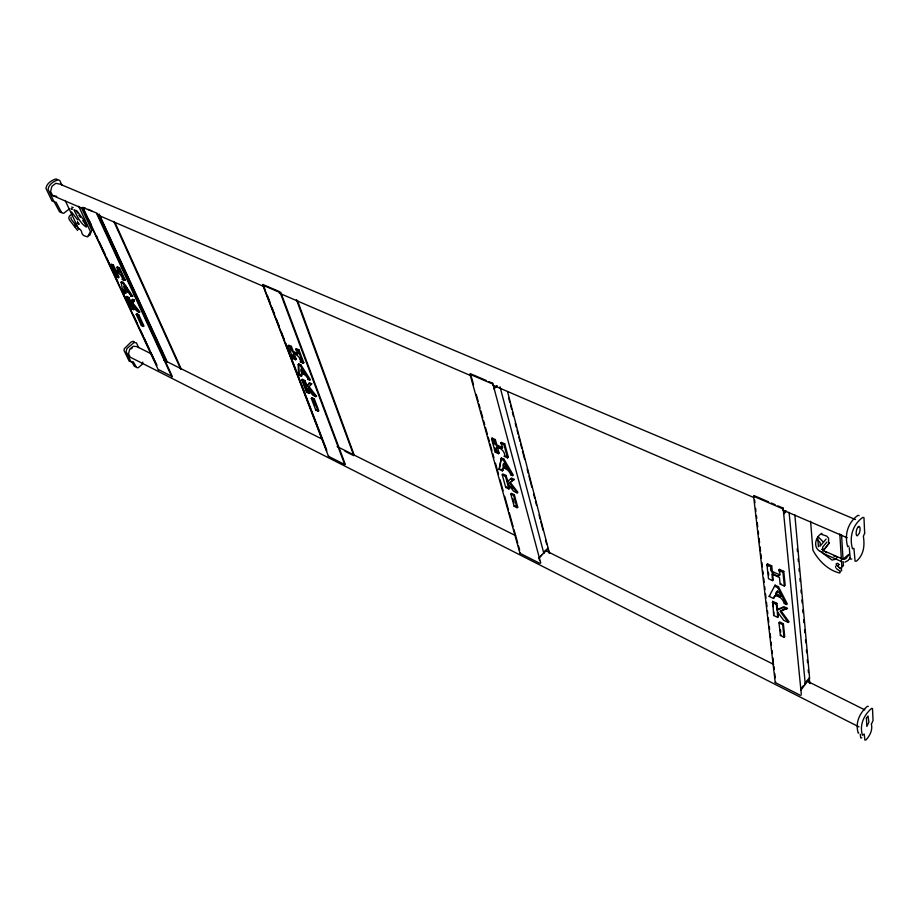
<?xml version="1.0" encoding="UTF-8"?>
<svg xmlns="http://www.w3.org/2000/svg" width="919" height="919" viewBox="0 0 919 919"><rect width="100%" height="100%" fill="white"/><g stroke="black" fill="none" stroke-linecap="round" stroke-linejoin="round"><path stroke-width="1.38" d="M822.585 548.528L822.712 547.069L826.916 542.026M498.994 469.276L501.349 458.007L503.957 459.213L513.307 475.112L512.469 475.617L510.596 474.732C510.723 471.757 501.613 463.67 502.406 470.873L498.994 469.276L499.557 468.644M499.787 467.323L501.349 458.007M502.406 470.873L503.566 467.22M504.152 463.819L503.807 466.14L506.358 467.449M543.336 553.146L547.724 548.321L549.493 553.376L549.436 552.618M142.778 362.109L142.319 364.188L138.114 367.807L136.517 367.485L133.393 361.925L131.256 362.304L126.098 351.586L126.948 348.542L133.99 342.557L136.403 342.821L138.654 347.589M309.06 386.692L316.538 396.215L315.757 396.652L312.862 395.262L307.107 388.117L309.048 393.435L309.692 392.941L308.175 388.955M328.497 455.629L328.462 456.283L344.728 464.52L345.188 464.072L280.674 292.15L280.157 292.61L262.731 285.108L262.811 284.465L279.399 291.599M71.073 217.125L71.096 219.067L78.885 229.141M820.127 545.312L820.196 542.624L816.899 539.35M304.292 373.734C300.777 362.166 298.491 374.561 304.936 374.079M158.573 369.622L172.358 376.595L97.23 213.3L82.584 207.395L85.387 208.211M772.511 573.33L773.224 579.889L772.615 580.624L768.502 578.717L766.951 564.932L767.457 563.887L771.684 565.817L772.351 571.434L779.794 574.892M777.796 612.077L778.301 616.683L777.704 617.407L773.672 615.489L772.707 601.348L776.842 603.301L777.681 609.377L783.93 606.655L787.411 608.378L780.139 611.365L788.249 622.45L789.053 621.818L780.84 610.595M134.415 300.145L132.313 303.787L139.217 312.288L139.975 311.909L132.899 303.144L134.415 300.145L132.589 299.226L131.44 302.776L128.913 297.48L126.753 296.469L126.259 297.147L131.612 308.646L133.714 309.657L134.358 309.232L132.014 304.166M769.157 596.397L775.096 585.162L778.462 586.724L787.284 603.921L786.446 604.53L784.045 603.404C783.907 599.452 774.843 591.285 773.534 598.464L769.157 596.397L769.662 595.627M775.705 594.719L773.534 598.464M777.463 591.376L776.452 593.812L781.07 596.017M772.615 580.624L771.96 574.076L779.438 577.511L780.197 584.128L784.344 586.058L785.194 585.426L783.758 571.331L779.484 569.378L778.738 570.32C784.458 581.716 767.331 572.905 771.098 566.828L771.684 565.817M786.618 609.274L783.218 607.585L777.083 610.239L776.268 604.3L776.842 603.301M497.34 446.772L499.063 453.067L498.42 453.653L495.215 452.171L491.562 438.96L492.079 438.076L495.364 439.581L496.869 444.957L502.659 447.645M508.873 488.942L507.38 483.497L508.092 482.693L509.517 488.357L508.873 488.942L505.726 487.438L502.233 474.813L502.75 473.94L505.978 475.456L507.92 481.338M817.761 538.052L818.427 546.771M779.013 622.887L779.611 621.922L783.356 623.714L784.711 636.58L784.022 637.258L780.38 635.489L779.013 622.887L782.678 624.644L784.022 637.258M775.096 585.162L774.476 586.15L777.773 587.678L786.446 604.53M131.003 348.944L132.554 347.623M309.048 393.435L306.486 392.218L301.857 380.121L302.362 379.352L304.993 380.592L307.21 386.164L309.485 382.718L311.713 383.832L308.451 387.404L315.757 396.652M293.988 353.241L296.274 359.249L295.619 359.743L293.023 358.548L288.198 345.946L288.715 345.176L291.38 346.383L293.356 351.506L298.158 353.597M498.42 453.653C490.608 441.028 507.127 450.287 504.301 456.375L507.529 457.869L508.356 457.363L504.715 443.854L501.406 442.338L500.694 443.142C507.46 453.917 492.389 445.726 494.778 440.431L495.364 439.581M514.226 479.431L510.114 482.188L517.925 492.366L517.121 492.883L509.425 482.831L514.226 479.431L511.504 478.075L507.093 482.015L505.404 476.306L505.978 475.456M777.083 610.239L777.681 609.377M773.672 615.489L773.901 612.054M777.773 587.678L778.462 586.724M510.826 494.158L511.412 493.331L514.341 494.744L517.73 507.173L517.018 507.725L514.169 506.346L510.826 494.158L513.698 495.536L517.018 507.725M782.678 624.644L783.356 623.714M116.426 271.576L119.068 277.262L118.413 277.687L116.288 276.711L110.728 264.775L111.233 264.086L113.405 265.086L115.679 269.922L119.504 271.714M125.386 289.967L125.914 292.977L125.271 293.402L122.997 292.334L121.078 282.271L121.641 281.616L123.376 282.42L132.738 296.182L130.716 295.964C130.923 293.678 122.376 286.831 125.271 293.402M311.713 383.832L311.024 384.51L308.841 383.418L306.601 386.796L304.43 381.339L304.993 380.592M295.619 359.743C287.337 347.658 302.179 356.48 300.387 361.948L303.006 363.166L303.81 362.729L298.951 349.852L296.274 348.623L295.608 349.335C302.765 359.547 289.221 351.839 290.806 347.141L291.38 346.383M801.713 687.826L803.172 685.907M804.63 683.989L808.984 678.268L810.087 683.518L809.892 682.599M801.265 693.742L800.897 690.066L809.639 678.59L794.843 514.893M822.919 551.124L828.651 543.692L828.57 538.155L826.732 536.122L821.276 534.295M829.386 542.807L824.469 549.183L821.655 549.344M819.955 546.254L826.101 539.12M801.379 694.971L800.265 695.258L775.245 682.576L775.716 681.978M850.236 557.741L848.053 560.533L844.894 562.175M848.742 555.053L846.123 558.407L844.308 559.349M848.88 546.081L847.686 546.679C844.228 534.847 847.869 522.452 857.978 515.329L859.127 515.639M311.323 398.409L311.897 397.686L314.287 398.823L318.813 410.759L318.112 411.23L315.78 410.104L311.323 398.409L313.666 399.535L318.112 411.23M298.17 364.636L298.755 363.901L300.881 364.877L310.335 379.685L308.003 379.398C308.244 376.847 299.249 369.323 301.352 376.262L298.572 374.952L298.17 364.636L300.249 365.601L309.519 380.11M512.469 475.617L503.302 460.028L503.957 459.213M513.698 495.536L514.341 494.744M783.815 512.848L785.481 510.826M783.712 514.169L786.216 511.136M133.772 300.754L131.968 299.847L130.843 303.327L128.361 298.135L128.913 297.48M118.413 277.687C110.016 266.269 123.33 274.54 122.307 279.491L125.214 280.111L119.585 267.9L117.391 266.901L116.77 267.532C124.031 277.159 111.854 269.956 112.853 265.74L113.405 265.086M507.093 482.015L507.702 481.292M775.245 682.576L753.591 496.26L754.131 495.628L768.629 501.866M136.207 314.355L136.759 313.712L138.712 314.643L143.984 326.027L143.295 326.429L141.377 325.498L136.207 314.355L138.126 315.274L143.295 326.429M780.38 635.489L781.001 634.776M300.249 365.601L300.881 364.877M313.666 399.535L314.287 398.823M821.988 533.296C815.337 536.443 812.729 547.781 820.104 551.285M539.579 560.395L538.936 557.994L541.578 555.087M784.344 586.058L782.931 572.238L783.758 571.331M488.816 381.603L492.733 383.292L540.728 563.048L539.752 563.301L519.959 553.272L520.43 552.767M505.726 487.438L506.312 486.817M121.078 282.271L122.778 283.063L123.376 282.42M138.126 315.274L138.712 314.643M495.215 452.171L495.8 451.551L494.686 447.507M306.601 386.796L307.21 386.164M507.529 457.869L503.945 444.635L504.715 443.854M497.282 386.026L493.71 388.806L496.719 385.785M519.959 553.272L469.965 374.251L470.494 373.734L486.197 380.477M303.006 363.166L298.238 350.541L298.951 349.852M130.843 303.327L131.44 302.776M116.77 267.532L118.907 268.509L119.585 267.9M298.572 374.952L299.157 374.435L298.755 363.901M514.169 506.346L514.812 505.76L517.73 507.173M306.486 392.218L307.072 391.689M780.197 584.128L780.955 583.462M293.023 358.548L293.632 358.019L296.274 359.249M842.941 559.269L848.857 554.306M858.805 733.017L858.243 733.086C855.038 722.805 859.587 712.903 867.398 706.274L868.271 706.458M72.233 213.817L69.43 216.045L68.753 217.964L69.407 219.917L77.587 230.485M301.352 376.262L301.937 372.677M69.143 209.061L63.744 213.277L61.757 212.898L56.036 202.169L54.198 202.054L48.087 189.337C48.592 184.489 53.773 181.146 58.069 179.837L59.712 180.423L62.113 185.512M122.997 292.334L125.914 292.977M315.78 410.104L316.435 409.61M131.612 308.646L134.358 309.232M116.288 276.711L116.897 276.263M504.301 456.375L505.071 455.835M510.596 474.732L511.401 474.215M141.377 325.498L142.031 325.073M300.387 361.948L301.145 361.5L303.81 362.729M308.003 379.398L310.335 379.685M840.977 571.032L841.655 570.653L841.287 569.045L839.036 567.482M122.307 279.491L125.214 280.111M130.716 295.964L132.738 296.182M800.897 690.066L783.126 508.092L781.862 508.425L753.591 496.26M492.733 383.292L491.642 383.579L469.965 374.251M167.384 362.166L99.091 214.001M782.149 609.975L787.411 608.378M130.016 361.42L129.211 361.259L124.054 350.553L124.295 348.738L130.923 342.155L133.025 341.317L134.358 341.799M836.462 559.051L832.074 560.073L820.322 551.343M74.071 209.75L77.276 211.255L83.652 219.94M861.838 737.785L860.701 737.923L860.287 734.292M851.798 559.016L850.316 559.097L849.259 547.713M126.994 290.714C122.422 279.399 122.79 292.644 128.74 291.587M833.786 556.098L835.532 556.156L837.381 557.695M841.77 566.345L843.435 565.886L843.171 561.647M72.05 208.969L70.97 208.762L72.141 209.21M61.619 212.335L59.632 211.967L53.899 201.238L52.073 201.123L45.95 188.418C46.444 183.57 51.636 180.239 55.921 178.941L57.564 179.527M855.486 519.545L59.976 184.156L55.829 183.306L51.935 186.293L50.591 191.37L52.601 195.54L56.748 196.367M136.081 366.761L134.484 366.451L131.98 362.006M88.304 235.505L89.729 235.356L91.831 230.347L81.389 207.637M71.671 207.039L73.164 207.602M88.017 209.348L91.957 211.037M771.259 502.992L775.211 504.692M777.853 505.829L783.126 508.092M52.601 195.54L84.226 209.164M97.403 214.839L264.741 286.912M279.238 293.15L471.619 376.009M492.699 385.084L753.603 497.455M782.586 509.942L847.157 537.741M265.327 290.071L263.638 286.636M825.572 551.538L842.62 559.062M841.724 561.647L824.228 553.893L821.299 551.699M110.728 264.775L112.853 265.74M288.198 345.946L290.806 347.141M295.608 349.335L298.238 350.541M491.562 438.96L494.778 440.431M500.694 443.142L503.945 444.635M766.951 564.932L771.098 566.828M778.738 570.32L782.931 572.238M294.091 353.137L297.492 354.711M495.8 451.551L499.063 453.067M506.162 456.341L508.356 457.363M500.74 458.845L503.302 460.028M127.672 290.232C122.847 290.14 123.95 279.537 127.707 290.059M303.971 372.735L301.88 371.644L301.765 369.358M299.157 374.435L301.995 375.756M500.717 469.195L503.038 470.287M126.259 297.147L128.361 298.135M301.857 380.121L304.43 381.339M502.233 474.813L505.404 476.306M772.213 602.382L776.268 604.3M314.574 395.273L316.538 396.215M507.38 487.334L509.517 488.357M139.217 312.288C134.978 311.805 127.741 296.86 133.714 309.657M517.121 492.883L513.56 491.183L507.483 483.394M788.249 622.45L783.7 620.279L777.244 611.675L777.704 617.407M547.724 548.321L548.241 548.574L538.936 557.994M510.826 478.868L513.491 480.2M150.946 353.666L136.828 346.612L133.221 346.222L129.774 349.163L128.511 353.7L130.176 357.169L858.989 726.895M163.789 360.076L321.719 438.88M337.124 446.565L515.605 535.628M545.128 550.366L773.683 664.403M807.066 681.071L864.848 709.893M345.05 451.286L353.826 455.663L296.446 299.64M87.052 225.752L82.744 220.617M836.279 568.528L839.748 570.998L840.138 572.606L839.449 572.985C827.743 570.044 818.404 560.429 812.901 550.171L810.581 521.268M822.287 549.505L826.503 552.744M837.347 565.886L840.242 568.31L841.896 567.85L839.817 533.905M818.059 536.696L822.781 541.486M132.221 304.2L134.886 307.474M308.75 388.691L311.162 391.747M71.521 211.99L77.747 219.963M510.895 486.208L512.595 488.414M78.816 215.115L80.378 217.321M122.778 283.063L131.957 296.55M65.146 200.468L78.437 228.486C84.307 230.876 78.575 235.08 87.753 236.861L90.372 231.508L78.712 206.281M74.175 210.371C77.253 216.31 80.516 223.719 86.329 227.05L83.928 220.457M76.254 210.508L77.472 213.082M126.753 296.469L128.396 299.996M129.487 302.34L131.118 305.855M112.934 267.739L114.634 271.392M89.12 220.112L91.532 225.304M96.369 235.678L97.586 238.274M99.401 242.156L105.444 255.126M106.65 257.722L110.889 266.797M115.725 277.182L118.149 282.363M121.17 288.853L124.8 296.63M126.006 299.226L130.234 308.302M133.266 314.792L137.494 323.867M140.515 330.346L142.939 335.538M144.145 338.135L149.59 349.806M150.796 352.402L156.85 365.36L118.402 283.5M83.342 208.36L117.184 280.904M82.607 207.625L158.47 370.185M136.759 313.712L138.516 317.503M118.907 268.509L124.444 280.479M117.391 266.901L119.022 270.439M99.93 216.436L166.442 361.236M96.725 213.702L171.91 376.985M113.83 221.49L180.756 369.231M114.921 222.398L181.204 368.852M267.372 295.401L269.922 302.064M271.967 307.394L274.528 314.045M276.562 319.375L279.123 326.038M281.168 331.357L284.235 339.352M285.763 343.35L288.83 351.334M290.358 355.331L326.636 449.885M265.396 291.22L326.727 451.011M262.731 285.108L328.462 456.283M302.362 379.352L306.601 390.46M299.778 357.893L301.145 361.5M311.897 397.686L314.93 405.635M280.157 292.61L344.728 464.52M297.457 300.524L354.274 455.227M471.642 377.858L473.561 384.751M476.249 394.389L478.179 401.27M478.948 404.027L480.097 408.162M480.867 410.919L482.785 417.8M483.555 420.557L484.704 424.693M485.473 427.438L487.392 434.331M488.161 437.088L489.31 441.212M490.08 443.969L491.998 450.85M492.768 453.607L493.928 457.742M495.456 463.245L498.535 474.273M500.074 479.775L503.141 490.792M504.68 496.306L508.517 510.079M509.287 512.836L513.124 526.598M513.893 529.355L517.742 543.129M518.511 545.886L519.66 550.021M492.079 438.076L493.94 444.819M512.928 498.856L514.054 503.003M500.016 386.784L543.853 553.41M507.518 391.505L549.493 553.376M508.758 398.214L509.85 402.384M510.562 405.164L511.653 409.334M512.377 412.114L513.457 416.284M515.26 423.234L516.34 427.404M517.064 430.184L518.144 434.354M518.867 437.134L519.947 441.304M520.671 444.084L521.751 448.254M522.474 451.034L524.634 459.374M527.161 469.104L528.241 473.274M528.965 476.053L531.848 487.162M533.663 494.112L534.743 498.282M535.467 501.062L536.547 505.232M539.074 514.962L540.154 519.132M540.877 521.912L543.037 530.252M545.564 539.981L546.644 544.151M123.1 289.324L123.594 291.886M754.625 499.902L754.947 502.75M755.613 508.437L755.935 511.286M756.429 515.548L756.762 518.396M757.256 522.658L757.75 526.932M758.244 531.193L758.577 534.042M759.071 538.304L759.565 542.578M760.059 546.839L760.553 551.113M760.886 553.95L761.38 558.224M761.874 562.485L762.368 566.759M762.862 571.021L763.195 573.87M763.689 578.143L764.183 582.405M764.677 586.678L764.999 589.516M765.493 593.789L765.986 598.051M766.48 602.324L766.974 606.586M767.48 610.859L767.802 613.697M768.295 617.97L768.789 622.232M769.283 626.505L769.617 629.354M770.111 633.616L770.604 637.889M771.098 642.151L771.432 645M772.086 650.686L772.419 653.535M772.913 657.797L773.407 662.071M773.901 666.332L774.235 669.181M774.728 673.443L775.222 677.717M772.707 601.348L773.304 606.701M767.457 563.887L767.767 566.701M768.399 572.33L768.721 575.145M780.438 629.63L780.725 632.203M779.484 569.378L779.771 572.1M789.111 512.377L805.274 684.322M797.221 548.735L797.474 551.584M798.129 558.706L798.381 561.543M799.025 568.666L799.289 571.515M799.932 578.625L800.196 581.474M800.966 590.021L801.23 592.87M801.873 599.981L802.126 602.83M802.781 609.94L803.034 612.789M803.688 619.911L803.941 622.76M804.584 629.871L804.849 632.72M805.492 639.842L805.756 642.68M806.4 649.802L806.652 652.651M807.307 659.762L807.56 662.61M808.215 669.733L808.467 672.57M808.984 678.268L809.432 683.196M835.635 566.299L835.704 567.437M841.551 534.766L842.999 558.821M871.407 724.103C872.74 730.249 869.96 735.499 866.02 739.921L864.894 740.059L864.216 734.028L862.447 735.234C859.288 724.942 863.86 715.039 871.637 708.377L872.51 708.56L873.05 720.611L871.407 724.103M503.681 463.463C499.81 469.207 513.526 471.596 503.681 463.463M864.664 533.227L863.366 536.317C864.836 545.553 863.883 554.708 856.542 561.095L855.061 561.187L853.923 548.367L852.476 548.758C849.076 536.903 852.729 524.519 862.826 517.363L863.963 517.673L864.664 533.227M866.422 718.21L866.835 726.447L868.903 722.196L868.041 715.993L866.422 718.21M777.359 591.181C770.306 596.569 788.95 600.555 777.359 591.181M857.921 527.196L856.876 528.999A9.029 3.228 -66 0 0 857.22 535.903L859.334 533.227A9.052 3.251 -65.9 0 0 859.001 526.311L857.921 527.196M838.932 564.484L838.082 565.633L836.393 565.174L836.21 563.738L837.772 563.313L838.932 564.484M77.495 222.019L77.541 223.524L79.206 224.247L77.495 222.019M74.45 225.385L75.358 226.913L74.45 225.385"/></g></svg>
